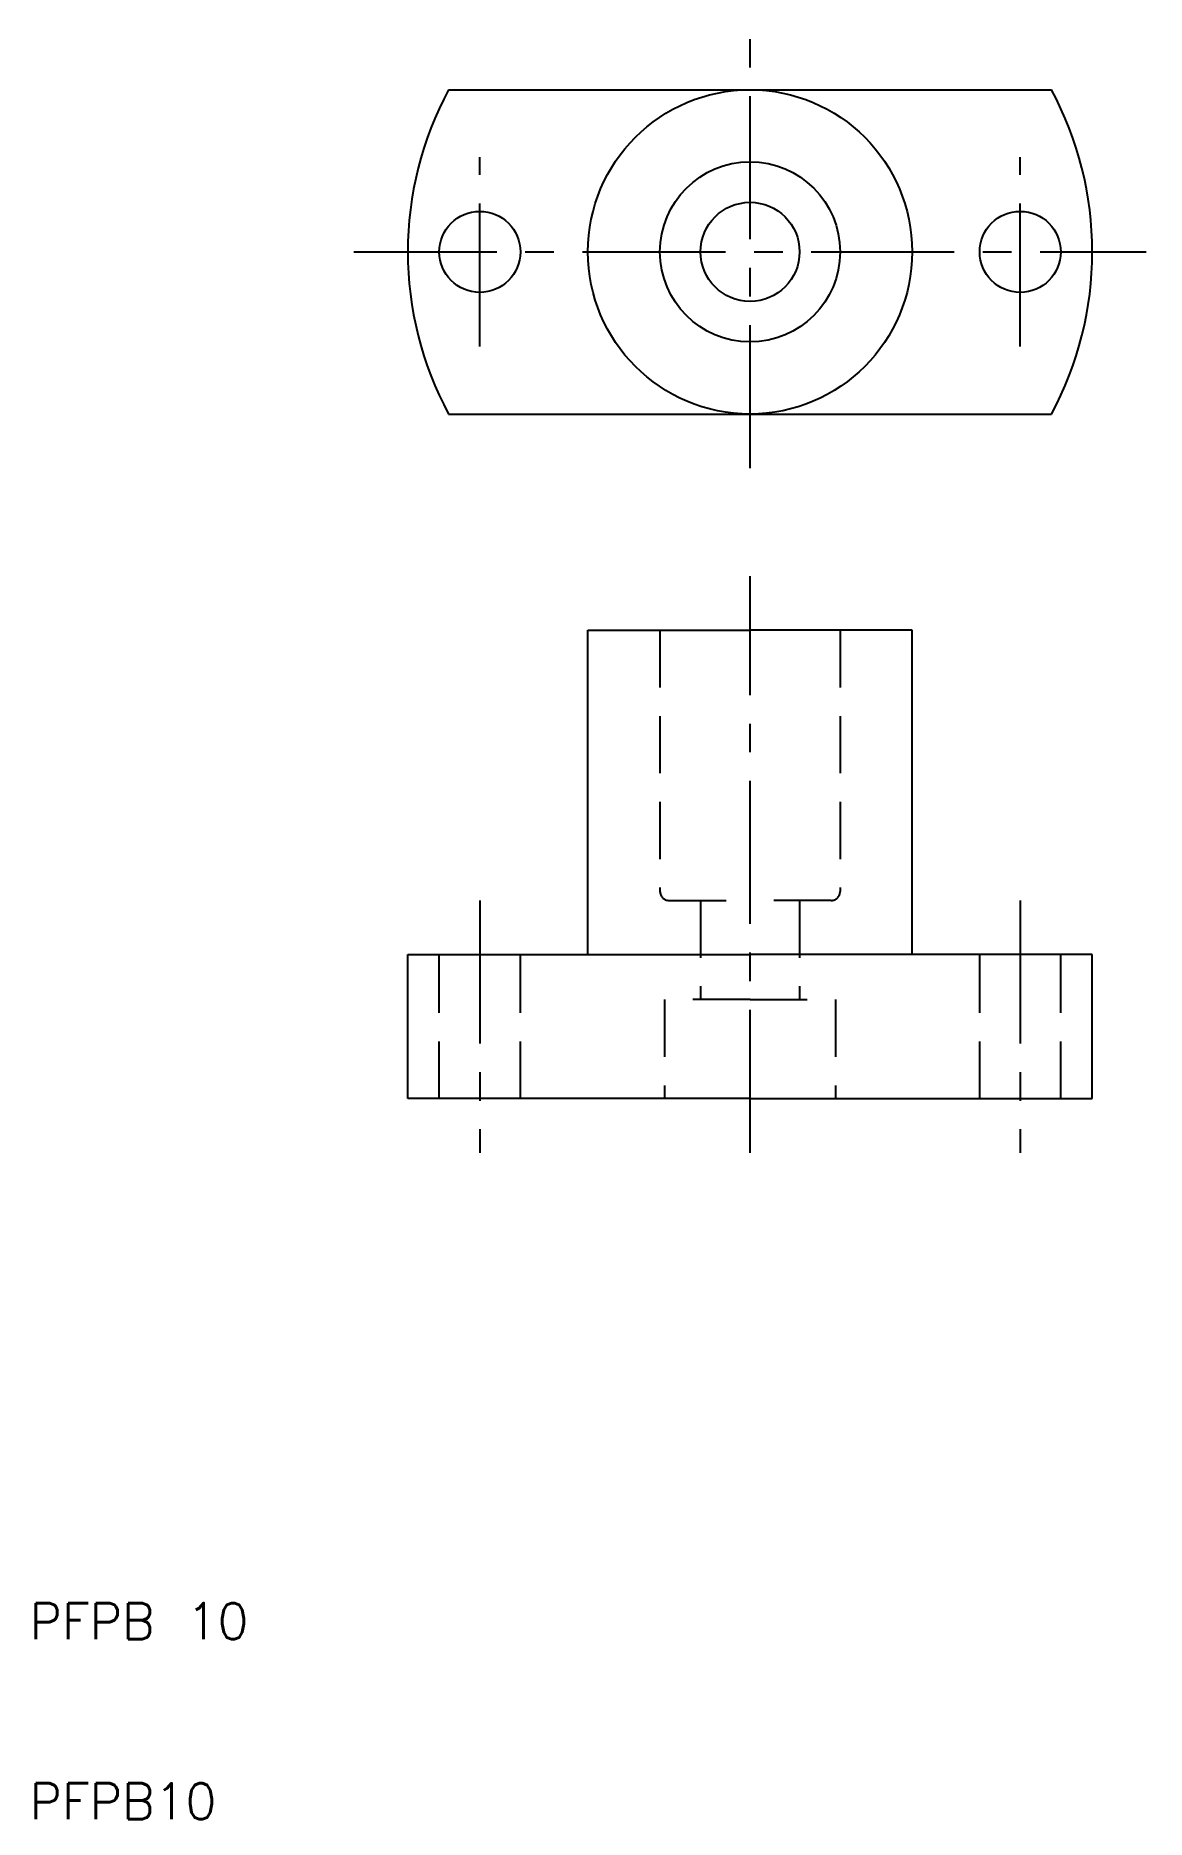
# Model space of a CAD drawing. Extents: x 10.3 to 72, y 10 to 109.
import ezdxf

# ---------------------------------------------------------------- set-up
doc = ezdxf.new("R2010")
doc.units = 0
doc.header["$LTSCALE"] = 0.25
doc.linetypes.add('CENTER', pattern=[50.8, 31.75, -6.35, 6.35, -6.35])
doc.linetypes.add('DASHED', pattern=[19.05, 12.7, -6.35])
doc.layers.get('0').update_dxf_attribs({"linetype": 'CONTINUOUS'})
doc.layers.add('CENTER', color=1, linetype='CENTER')
doc.styles.get("Standard").update_dxf_attribs({"font": 'txt.shx', "bigfont": 'extfont.shx'})

msp = doc.modelspace()

# ---------------------------------------------------------------- linework, layer by layer
for p, q in [((33.267, 106), (66.733, 106)), ((33.267, 88), (66.733, 88)), ((41, 76), (50, 76)), ((41, 58), (41, 76)), ((59, 76), (50, 76)), ((59, 58), (59, 76)), ((31, 50), (31, 58)), ((31, 58), (41, 58)), ((41, 58), (50, 58)), ((59, 58), (50, 58)), ((69, 58), (59, 58)), ((69, 50), (69, 58)), ((50, 50), (31, 50)), ((50, 50), (69, 50))]:
    msp.add_line(p, q)
at = {"color": 3, "linetype": 'DASHED'}
for p, q in [((45, 76), (45, 61.5)), ((55, 76), (55, 61.5)), ((45.5, 61), (50, 61)), ((47.25, 61), (47.25, 55.5)), ((54.5, 61), (50, 61)), ((52.75, 61), (52.75, 55.5)), ((32.75, 50), (32.75, 58)), ((37.25, 50), (37.25, 58)), ((62.75, 50), (62.75, 58)), ((67.25, 50), (67.25, 58)), ((50, 55.5), (45.25, 55.5)), ((45.25, 55.5), (45.25, 50)), ((50, 55.5), (54.75, 55.5)), ((54.75, 55.5), (54.75, 50))]:
    msp.add_line(p, q, dxfattribs=at)
for centre, radius in [((50, 97), 9), ((50, 97), 5), ((35, 97), 2.25), ((50, 97), 2.75), ((65, 97), 2.25)]:
    msp.add_circle(centre, radius)
for start, end in [(151.72629, 180), (0, 28.27371), (180, 208.27371), (331.72629, 0)]:
    msp.add_arc((50, 97), 19, start, end)
for centre, start, end in [((45.5, 61.5), 180, 270), ((54.5, 61.5), 270, 0)]:
    msp.add_arc(centre, 0.5, start, end, dxfattribs=at)
at = {"layer": 'CENTER', "color": 1, "linetype": 'CENTER'}
for p, q in [((50, 85), (50, 109)), ((35, 91.75), (35, 102.25)), ((65, 91.75), (65, 102.25)), ((28, 97), (72, 97)), ((50, 47), (50, 79)), ((35, 61), (35, 47)), ((65, 61), (65, 47))]:
    msp.add_line(p, q, dxfattribs=at)

# ---------------------------------------------------------------- texts
for s, p in [('PFPB 10', (10, 20)), ('PFPB10', (10, 10))]:
    msp.add_text(s, height=2).set_placement(p)

doc.saveas('drawing.dxf')
